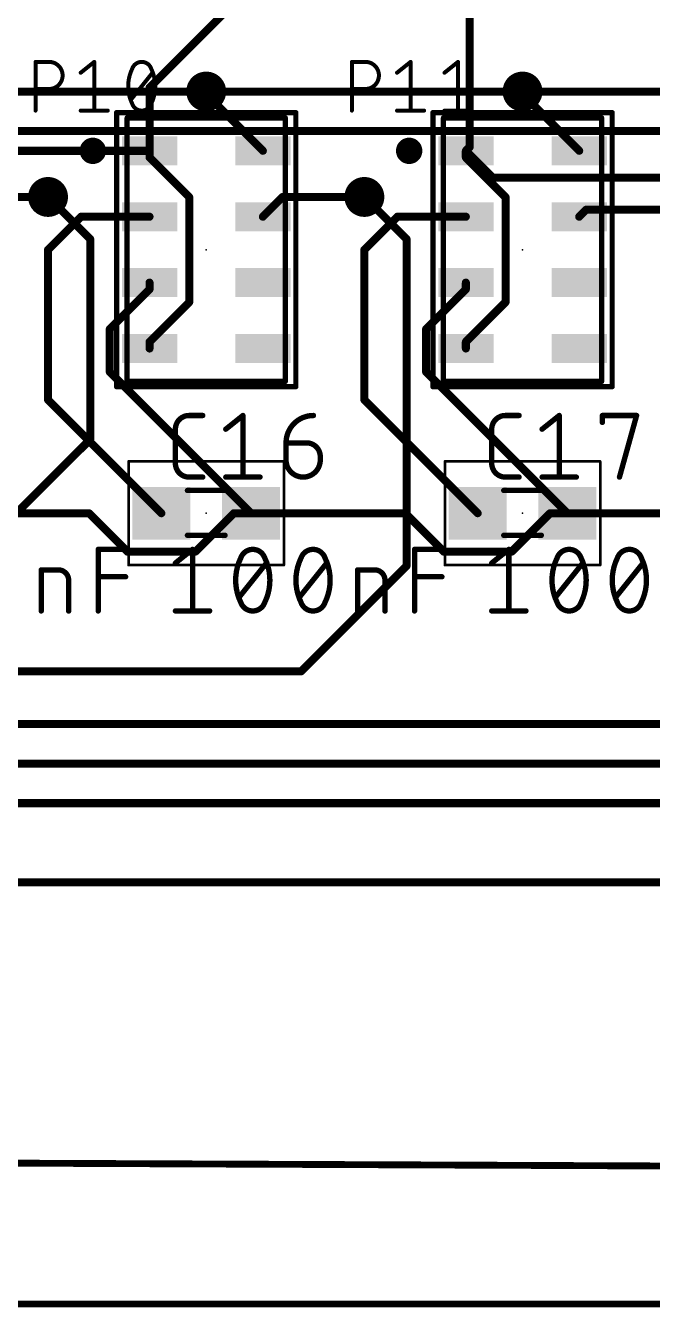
# Model space of a CAD drawing. Extents: x -6 to 135, y -6 to 36.
# Drawn here: x 81.58 to 93.46, y -4.07 to 20.25 of the extents above; entities that cross this region are included whole.
import ezdxf

# ---------------------------------------------------------------- set-up
doc = ezdxf.new("R2010")
doc.units = 0
for name, color, linetype in [('1', 12, 'CONTINUOUS'), ('16', 132, 'CONTINUOUS'), ('18', 110, 'CONTINUOUS'), ('20', 31, 'CONTINUOUS'), ('21', 253, 'CONTINUOUS'), ('23', 53, 'CONTINUOUS'), ('25', 253, 'CONTINUOUS'), ('27', 253, 'CONTINUOUS'), ('39', 12, 'CONTINUOUS'), ('47', 253, 'CONTINUOUS'), ('51', 253, 'CONTINUOUS')]:
    doc.layers.add(name, color=color, linetype=linetype)

# ---------------------------------------------------------------- blocks, each defined once
blk = doc.blocks.new('RECT')
blk.add_solid([(-0.5, -0.5), (0.5, -0.5), (-0.5, 0.5), (0.5, 0.5)])
blk = doc.blocks.new('ROUNDV')
at = {"const_width": 0.5}
blk.add_lwpolyline([(0, -0.25, 1), (0, 0.25, 1), (0, -0.25)], format="xyb", dxfattribs=at)

msp = doc.modelspace()

# ---------------------------------------------------------------- linework, layer by layer
at = {"layer": '1', "const_width": 0.1524}
for points in [[(86, 21.15), (83.925, 19.075)], [(90, 21.15), (90, 17.95)], [(83.925, 19.075), (83.925, 17.875)], [(85, 18.95), (85, 19)], [(86.075, 17.875), (85, 18.95)], [(91, 18.95), (91, 19)], [(92.075, 17.875), (91, 18.95)], [(90, 17.95), (89.925, 17.875)], [(83.925, 17.875), (81.1983, 17.875)], [(83.925, 17.875), (83.925, 17.7483)], [(83.925, 17.7483), (84.6786, 16.9947)], [(89.925, 17.875), (89.925, 17.7483)], [(89.925, 17.875), (90.433, 17.367)], [(89.925, 17.7483), (90.6786, 16.9947)], [(95.417, 17.367), (90.433, 17.367)], [(80.45, 17), (82, 17)], [(84.6786, 16.9947), (84.6786, 15.0053)], [(86.075, 16.625), (86.45, 17)], [(86.45, 17), (88, 17)], [(90.6786, 16.9947), (90.6786, 15.0053)], [(92.075, 16.625), (92.2102, 16.7602)], [(92.2102, 16.7602), (93.9021, 16.7602)], [(82, 16), (82.625, 16.625)], [(82.625, 16.625), (83.925, 16.625)], [(88, 16), (88.625, 16.625)], [(88.625, 16.625), (89.925, 16.625)], [(82, 13.15), (82, 16)], [(88, 13.15), (88, 16)], [(83.1714, 14.4947), (83.925, 15.2483)], [(83.925, 15.2483), (83.925, 15.375)], [(89.1714, 14.4947), (89.925, 15.2483)], [(89.925, 15.2483), (89.925, 15.375)], [(84.6786, 15.0053), (83.925, 14.2517)], [(90.6786, 15.0053), (89.925, 14.2517)], [(83.1714, 13.6786), (83.1714, 14.4947)], [(89.1714, 13.6786), (89.1714, 14.4947)], [(83.925, 14.2517), (83.925, 14.125)], [(89.925, 14.2517), (89.925, 14.125)], [(85.85, 11), (83.1714, 13.6786)], [(91.85, 11), (89.1714, 13.6786)], [(84.15, 11), (82, 13.15)], [(90.15, 11), (88, 13.15)], [(82.7767, 11), (79.85, 11)], [(83.5053, 10.2714), (82.7767, 11)], [(85.5233, 11), (84.7947, 10.2714)], [(85.85, 11), (85.5233, 11)], [(88.7767, 11), (85.85, 11)], [(89.5053, 10.2714), (88.7767, 11)], [(91.5233, 11), (90.7947, 10.2714)], [(91.85, 11), (91.5233, 11)], [(94.7767, 11), (91.85, 11)], [(84.7947, 10.2714), (83.5053, 10.2714)], [(90.7947, 10.2714), (89.5053, 10.2714)], [(30, 4), (121, 4)]]:
    msp.add_lwpolyline(points, dxfattribs=at)
at = {"layer": '1', "const_width": 0.0762}
for points in [[(83.9631, 19.075, 1), (83.8869, 19.075)], [(83.8981, 19.1019, 1), (83.9519, 19.0481)], [(85.0381, 19, 1), (84.9619, 19)], [(84.9619, 18.95, 1), (85.0381, 18.95)], [(85.0269, 18.9769, 1), (84.9731, 18.9231)], [(91.0381, 19, 1), (90.9619, 19)], [(90.9619, 18.95, 1), (91.0381, 18.95)], [(91.0269, 18.9769, 1), (90.9731, 18.9231)], [(90.0269, 17.9231, 1), (89.9731, 17.9769)], [(83.9631, 17.875, 1), (83.8869, 17.875)], [(83.8869, 17.875, 1), (83.9631, 17.875)], [(83.9519, 17.7752, 1), (83.8981, 17.7213)], [(83.8869, 17.7483, 1), (83.9631, 17.7483)], [(83.925, 17.8369, 1), (83.925, 17.9131)], [(86.0481, 17.8481, 1), (86.1019, 17.9019)], [(89.9631, 17.875, 1), (89.8869, 17.875)], [(89.9519, 17.7752, 1), (89.8981, 17.7213)], [(89.8869, 17.7483, 1), (89.9631, 17.7483)], [(89.9519, 17.9019, 1), (89.8981, 17.8481)], [(89.8981, 17.9019, 1), (89.9519, 17.8481)], [(89.9619, 17.95, 1), (90.0381, 17.95)], [(92.0481, 17.8481, 1), (92.1019, 17.9019)], [(90.433, 17.4051, 1), (90.433, 17.3289)], [(90.4061, 17.3401, 1), (90.4599, 17.3939)], [(82, 16.9619, 1), (82, 17.0381)], [(84.7167, 16.9947, 1), (84.6405, 16.9947)], [(84.6517, 16.9677, 1), (84.7055, 17.0216)], [(86.45, 17.0381, 1), (86.45, 16.9619)], [(86.4769, 16.9731, 1), (86.4231, 17.0269)], [(88, 16.9619, 1), (88, 17.0381)], [(90.7167, 16.9947, 1), (90.6405, 16.9947)], [(90.6517, 16.9677, 1), (90.7055, 17.0216)], [(92.2102, 16.7983, 1), (92.2102, 16.7221)], [(92.2371, 16.7333, 1), (92.1833, 16.7871)], [(82.625, 16.6631, 1), (82.625, 16.5869)], [(82.6519, 16.5981, 1), (82.5981, 16.6519)], [(83.925, 16.5869, 1), (83.925, 16.6631)], [(86.0481, 16.6519, 1), (86.1019, 16.5981)], [(88.625, 16.6631, 1), (88.625, 16.5869)], [(88.6519, 16.5981, 1), (88.5981, 16.6519)], [(89.925, 16.5869, 1), (89.925, 16.6631)], [(92.0481, 16.6519, 1), (92.1019, 16.5981)], [(82.0381, 16, 1), (81.9619, 16)], [(81.9731, 16.0269, 1), (82.0269, 15.9731)], [(88.0381, 16, 1), (87.9619, 16)], [(87.9731, 16.0269, 1), (88.0269, 15.9731)], [(83.9631, 15.375, 1), (83.8869, 15.375)], [(83.9519, 15.2213, 1), (83.8981, 15.2752)], [(89.9631, 15.375, 1), (89.8869, 15.375)], [(89.9519, 15.2213, 1), (89.8981, 15.2752)], [(83.8869, 15.2483, 1), (83.9631, 15.2483)], [(84.7055, 14.9784, 1), (84.6517, 15.0323)], [(89.8869, 15.2483, 1), (89.9631, 15.2483)], [(90.7055, 14.9784, 1), (90.6517, 15.0323)], [(84.6405, 15.0053, 1), (84.7167, 15.0053)], [(90.6405, 15.0053, 1), (90.7167, 15.0053)], [(83.2095, 14.4947, 1), (83.1333, 14.4947)], [(83.1445, 14.5216, 1), (83.1983, 14.4677)], [(89.2095, 14.4947, 1), (89.1333, 14.4947)], [(89.1445, 14.5216, 1), (89.1983, 14.4677)], [(83.9631, 14.2517, 1), (83.8869, 14.2517)], [(83.8981, 14.2787, 1), (83.9519, 14.2248)], [(83.8869, 14.125, 1), (83.9631, 14.125)], [(89.9631, 14.2517, 1), (89.8869, 14.2517)], [(89.8981, 14.2787, 1), (89.9519, 14.2248)], [(89.8869, 14.125, 1), (89.9631, 14.125)], [(83.1333, 13.6786, 1), (83.2095, 13.6786)], [(83.1983, 13.7055, 1), (83.1445, 13.6517)], [(89.1333, 13.6786, 1), (89.2095, 13.6786)], [(89.1983, 13.7055, 1), (89.1445, 13.6517)], [(81.9619, 13.15, 1), (82.0381, 13.15)], [(82.0269, 13.1769, 1), (81.9731, 13.1231)], [(87.9619, 13.15, 1), (88.0381, 13.15)], [(88.0269, 13.1769, 1), (87.9731, 13.1231)], [(82.8037, 11.0269, 1), (82.7498, 10.9731)], [(82.7767, 10.9619, 1), (82.7767, 11.0381)], [(84.1231, 10.9731, 1), (84.1769, 11.0269)], [(85.5233, 11.0381, 1), (85.5233, 10.9619)], [(85.5502, 10.9731, 1), (85.4963, 11.0269)], [(85.85, 11.0381, 1), (85.85, 10.9619)], [(85.8231, 10.9731, 1), (85.8769, 11.0269)], [(85.85, 10.9619, 1), (85.85, 11.0381)], [(88.8037, 11.0269, 1), (88.7498, 10.9731)], [(88.7767, 10.9619, 1), (88.7767, 11.0381)], [(90.1231, 10.9731, 1), (90.1769, 11.0269)], [(91.5233, 11.0381, 1), (91.5233, 10.9619)], [(91.5502, 10.9731, 1), (91.4963, 11.0269)], [(91.85, 11.0381, 1), (91.85, 10.9619)], [(91.8231, 10.9731, 1), (91.8769, 11.0269)], [(91.85, 10.9619, 1), (91.85, 11.0381)], [(83.5053, 10.3095, 1), (83.5053, 10.2333)], [(83.4784, 10.2445, 1), (83.5323, 10.2983)], [(84.7677, 10.2983, 1), (84.8216, 10.2445)], [(84.7947, 10.2333, 1), (84.7947, 10.3095)], [(89.5053, 10.3095, 1), (89.5053, 10.2333)], [(89.4784, 10.2445, 1), (89.5323, 10.2983)], [(90.7677, 10.2983, 1), (90.8216, 10.2445)], [(90.7947, 10.2333, 1), (90.7947, 10.3095)]]:
    msp.add_lwpolyline(points, format="xyb", dxfattribs=at)
at = {"layer": '16', "const_width": 0.1524}
for points in [[(79, 19), (85, 19)], [(85, 19), (91, 19)], [(91, 19), (97, 19)], [(27.702, 18.25), (116.5, 18.25)], [(82, 17), (82.8, 16.2)], [(88, 17), (88.8, 16.2)], [(82.8, 16.2), (82.8, 12.4)], [(88.8, 16.2), (88.8, 10)], [(82.8, 12.4), (79.4, 9)], [(88.8, 10), (86.8, 8)], [(86.8, 8), (15.25, 8)], [(95, 7), (18.4746, 7)], [(20.25, 6.25), (98.4452, 6.25)], [(18.75, 5.5), (104, 5.5)], [(30, 4), (121, 4)]]:
    msp.add_lwpolyline(points, dxfattribs=at)
at = {"layer": '16', "const_width": 0.0762}
for points in [[(85, 19.0381, 1), (85, 18.9619)], [(85, 18.9619, 1), (85, 19.0381)], [(91, 19.0381, 1), (91, 18.9619)], [(91, 18.9619, 1), (91, 19.0381)], [(82.0269, 17.0269, 1), (81.9731, 16.9731)], [(88.0269, 17.0269, 1), (87.9731, 16.9731)], [(82.8381, 16.2, 1), (82.7619, 16.2)], [(82.7731, 16.1731, 1), (82.8269, 16.2269)], [(88.8381, 16.2, 1), (88.7619, 16.2)], [(88.7731, 16.1731, 1), (88.8269, 16.2269)], [(82.7619, 12.4, 1), (82.8381, 12.4)], [(82.8269, 12.3731, 1), (82.7731, 12.4269)], [(88.7619, 10, 1), (88.8381, 10)], [(88.8269, 9.9731, 1), (88.7731, 10.0269)], [(86.7731, 8.0269, 1), (86.8269, 7.9731)], [(86.8, 7.9619, 1), (86.8, 8.0381)]]:
    msp.add_lwpolyline(points, format="xyb", dxfattribs=at)
at = {"layer": '20'}
msp.add_line((119, 4), (32, 4), dxfattribs=at)
at = {"layer": '21', "const_width": 0.25}
for points in [[(82.85, 17.75, 1), (82.85, 18, 1), (82.85, 17.75)], [(88.85, 17.75, 1), (88.85, 18, 1), (88.85, 17.75)]]:
    msp.add_lwpolyline(points, format="xyb", dxfattribs=at)
at = {"layer": '23'}
for p in [(85, 16), (91, 16), (85, 11), (91, 11)]:
    msp.add_point(p, dxfattribs=at)
at = {"layer": '25'}
for points, const_width in [([(81.7631, 18.6381), (81.7631, 19.5619)], 0.0762), ([(81.7631, 19.5619), (82.0197, 19.5619)], 0.0762), ([(82.6201, 19.3566), (82.8767, 19.5619)], 0.0762), ([(82.8767, 19.5619), (82.8767, 18.6381)], 0.0762), ([(87.7631, 18.6381), (87.7631, 19.5619)], 0.0762), ([(87.7631, 19.5619), (88.0197, 19.5619)], 0.0762), ([(88.6201, 19.3566), (88.8767, 19.5619)], 0.0762), ([(88.8767, 19.5619), (88.8767, 18.6381)], 0.0762), ([(89.5201, 19.3566), (89.7767, 19.5619)], 0.0762), ([(89.7767, 19.5619), (89.7767, 18.6381)], 0.0762), ([(83.5714, 18.8434), (83.982, 19.3566)], 0.0762), ([(82.0197, 19.0487), (81.7631, 19.0487)], 0.0762), ([(88.0197, 19.0487), (87.7631, 19.0487)], 0.0762), ([(82.6201, 18.6381), (83.1333, 18.6381)], 0.0762), ([(88.6201, 18.6381), (89.1333, 18.6381)], 0.0762), ([(89.5201, 18.6381), (90.0333, 18.6381)], 0.0762), ([(84.6754, 12.8542), (84.9351, 12.8542)], 0.1016), ([(85.3716, 12.5946), (85.6962, 12.8542)], 0.1016), ([(85.6962, 12.8542), (85.6962, 11.6858)], 0.1016), ([(90.6754, 12.8542), (90.9351, 12.8542)], 0.1016), ([(91.3716, 12.5946), (91.6962, 12.8542)], 0.1016), ([(91.6962, 12.8542), (91.6962, 11.6858)], 0.1016), ([(92.5146, 12.7244), (92.5146, 12.8542)], 0.1016), ([(92.5146, 12.8542), (93.1637, 12.8542)], 0.1016), ([(93.1637, 12.8542), (92.8392, 11.6858)], 0.1016), ([(84.4158, 11.9454), (84.4158, 12.5946)], 0.1016), ([(90.4158, 11.9454), (90.4158, 12.5946)], 0.1016), ([(86.5146, 12.3349), (86.9041, 12.3349)], 0.1016), ([(86.5146, 12.0104), (86.5146, 12.3349)], 0.1016), ([(87.1637, 12.0753), (87.1637, 12.0104)], 0.1016), ([(84.9351, 11.6858), (84.6754, 11.6858)], 0.1016), ([(85.3716, 11.6858), (86.0207, 11.6858)], 0.1016), ([(90.9351, 11.6858), (90.6754, 11.6858)], 0.1016), ([(91.3716, 11.6858), (92.0207, 11.6858)], 0.1016)]:
    msp.add_lwpolyline(points, dxfattribs=dict(at, const_width=const_width))
for points, const_width in [([(81.7631, 19.581, 1), (81.7631, 19.5429)], 0.0381), ([(81.7822, 19.5619, 1), (81.7441, 19.5619)], 0.0381), ([(82.0197, 19.0487, 1), (82.0197, 19.5619)], 0.0762), ([(82.0197, 19.581, 1), (82.0197, 19.5429)], 0.0381), ([(82.0197, 19.5429, 1), (82.0197, 19.581)], 0.0381), ([(82.8957, 19.5619, 1), (82.8576, 19.5619)], 0.0381), ([(82.8886, 19.547, 1), (82.8648, 19.5768)], 0.0381), ([(83.5971, 19.4336, 0.1139), (83.5201, 19.1)], 0.0762), ([(83.579, 19.4398, 1), (83.6151, 19.4274)], 0.0381), ([(83.7767, 19.5619, 0.3205), (83.5971, 19.4336)], 0.0762), ([(83.6142, 19.4252, 1), (83.5799, 19.4419)], 0.0381), ([(83.9563, 19.4336, 0.3205), (83.7767, 19.5619)], 0.0762), ([(83.7767, 19.5809, 1), (83.7767, 19.5429)], 0.0381), ([(83.7767, 19.5429, 1), (83.7767, 19.5809)], 0.0381), ([(84.0333, 19.1, 0.1139), (83.9563, 19.4336)], 0.0762), ([(83.9734, 19.4419, 1), (83.9392, 19.4252)], 0.0381), ([(83.9383, 19.4274, 1), (83.9743, 19.4398)], 0.0381), ([(87.7631, 19.581, 1), (87.7631, 19.5429)], 0.0381), ([(87.7822, 19.5619, 1), (87.7441, 19.5619)], 0.0381), ([(88.0197, 19.0487, 1), (88.0197, 19.5619)], 0.0762), ([(88.0197, 19.581, 1), (88.0197, 19.5429)], 0.0381), ([(88.0197, 19.5429, 1), (88.0197, 19.581)], 0.0381), ([(88.8957, 19.5619, 1), (88.8576, 19.5619)], 0.0381), ([(88.8886, 19.547, 1), (88.8648, 19.5768)], 0.0381), ([(89.7957, 19.5619, 1), (89.7576, 19.5619)], 0.0381), ([(89.7886, 19.547, 1), (89.7648, 19.5768)], 0.0381), ([(82.6082, 19.3715, 1), (82.632, 19.3417)], 0.0381), ([(83.9969, 19.3447, 1), (83.9671, 19.3685)], 0.0381), ([(88.6082, 19.3715, 1), (88.632, 19.3417)], 0.0381), ([(89.5082, 19.3715, 1), (89.532, 19.3417)], 0.0381), ([(81.7631, 19.0677, 1), (81.7631, 19.0296)], 0.0381), ([(82.0197, 19.0677, 1), (82.0197, 19.0296)], 0.0381), ([(82.0197, 19.0296, 1), (82.0197, 19.0677)], 0.0381), ([(83.5201, 19.1, 0.1139), (83.5971, 18.7664)], 0.0762), ([(83.5391, 19.1, 1), (83.501, 19.1)], 0.0381), ([(83.501, 19.1, 1), (83.5391, 19.1)], 0.0381), ([(83.9563, 18.7664, 0.1139), (84.0333, 19.1)], 0.0762), ([(84.0523, 19.1, 1), (84.0143, 19.1)], 0.0381), ([(84.0143, 19.1, 1), (84.0523, 19.1)], 0.0381), ([(87.7631, 19.0677, 1), (87.7631, 19.0296)], 0.0381), ([(88.0197, 19.0677, 1), (88.0197, 19.0296)], 0.0381), ([(88.0197, 19.0296, 1), (88.0197, 19.0677)], 0.0381), ([(83.5565, 18.8553, 1), (83.5863, 18.8315)], 0.0381), ([(83.6151, 18.7726, 1), (83.579, 18.7602)], 0.0381), ([(83.5971, 18.7664, 0.3205), (83.7767, 18.6381)], 0.0762), ([(83.5799, 18.7581, 1), (83.6142, 18.7748)], 0.0381), ([(83.7767, 18.6381, 0.3205), (83.9563, 18.7664)], 0.0762), ([(83.9392, 18.7748, 1), (83.9734, 18.7581)], 0.0381), ([(83.9743, 18.7602, 1), (83.9383, 18.7726)], 0.0381), ([(81.7441, 18.6381, 1), (81.7822, 18.6381)], 0.0381), ([(82.6201, 18.6572, 1), (82.6201, 18.6191)], 0.0381), ([(82.8576, 18.6381, 1), (82.8957, 18.6381)], 0.0381), ([(83.1333, 18.6191, 1), (83.1333, 18.6572)], 0.0381), ([(83.7767, 18.6572, 1), (83.7767, 18.6191)], 0.0381), ([(83.7767, 18.6191, 1), (83.7767, 18.6572)], 0.0381), ([(87.7441, 18.6381, 1), (87.7822, 18.6381)], 0.0381), ([(88.6201, 18.6572, 1), (88.6201, 18.6191)], 0.0381), ([(88.8576, 18.6381, 1), (88.8957, 18.6381)], 0.0381), ([(89.1333, 18.6191, 1), (89.1333, 18.6572)], 0.0381), ([(89.5201, 18.6572, 1), (89.5201, 18.6191)], 0.0381), ([(89.7576, 18.6381, 1), (89.7957, 18.6381)], 0.0381), ([(90.0333, 18.6191, 1), (90.0333, 18.6572)], 0.0381), ([(84.6754, 12.8542, 0.4142), (84.4158, 12.5946)], 0.1016), ([(84.6754, 12.8796, 1), (84.6754, 12.8288)], 0.0508), ([(84.6754, 12.8288, 1), (84.6754, 12.8796)], 0.0508), ([(84.9351, 12.8288, 1), (84.9351, 12.8796)], 0.0508), ([(85.7216, 12.8542, 1), (85.6708, 12.8542)], 0.0508), ([(85.712, 12.8344, 1), (85.6803, 12.874)], 0.0508), ([(87.0339, 12.8542, 0.4142), (86.5146, 12.3349)], 0.1016), ([(87.0339, 12.8288, 1), (87.0339, 12.8796)], 0.0508), ([(90.6754, 12.8542, 0.4142), (90.4158, 12.5946)], 0.1016), ([(90.6754, 12.8796, 1), (90.6754, 12.8288)], 0.0508), ([(90.6754, 12.8288, 1), (90.6754, 12.8796)], 0.0508), ([(90.9351, 12.8288, 1), (90.9351, 12.8796)], 0.0508), ([(91.7216, 12.8542, 1), (91.6708, 12.8542)], 0.0508), ([(91.712, 12.8344, 1), (91.6803, 12.874)], 0.0508), ([(92.54, 12.8542, 1), (92.4892, 12.8542)], 0.0508), ([(92.5146, 12.8796, 1), (92.5146, 12.8288)], 0.0508), ([(93.1882, 12.8474, 1), (93.1393, 12.861)], 0.0508), ([(93.1637, 12.8288, 1), (93.1637, 12.8796)], 0.0508), ([(84.4412, 12.5946, 1), (84.3904, 12.5946)], 0.0508), ([(90.4412, 12.5946, 1), (90.3904, 12.5946)], 0.0508), ([(92.4892, 12.7244, 1), (92.54, 12.7244)], 0.0508), ([(84.3904, 12.5946, 1), (84.4412, 12.5946)], 0.0508), ([(85.3558, 12.6144, 1), (85.3875, 12.5747)], 0.0508), ([(90.3904, 12.5946, 1), (90.4412, 12.5946)], 0.0508), ([(91.3558, 12.6144, 1), (91.3875, 12.5747)], 0.0508), ([(86.5146, 12.3603, 1), (86.5146, 12.3095)], 0.0508), ([(86.54, 12.3349, 1), (86.4892, 12.3349)], 0.0508), ([(86.4892, 12.3349, 1), (86.54, 12.3349)], 0.0508), ([(87.1637, 12.0753, 0.4142), (86.9041, 12.3349)], 0.1016), ([(86.9041, 12.3603, 1), (86.9041, 12.3095)], 0.0508), ([(86.9041, 12.3095, 1), (86.9041, 12.3603)], 0.0508), ([(84.4158, 11.9454, 0.4142), (84.6754, 11.6858)], 0.1016), ([(84.4412, 11.9454, 1), (84.3904, 11.9454)], 0.0508), ([(84.3904, 11.9454, 1), (84.4412, 11.9454)], 0.0508), ([(86.5146, 12.0104, 1), (87.1637, 12.0104)], 0.1016), ([(86.54, 12.0104, 1), (86.4892, 12.0104)], 0.0508), ([(86.4892, 12.0104, 1), (86.54, 12.0104)], 0.0508), ([(87.1891, 12.0753, 1), (87.1383, 12.0753)], 0.0508), ([(87.1383, 12.0753, 1), (87.1891, 12.0753)], 0.0508), ([(87.1891, 12.0104, 1), (87.1383, 12.0104)], 0.0508), ([(87.1383, 12.0104, 1), (87.1891, 12.0104)], 0.0508), ([(90.4158, 11.9454, 0.4142), (90.6754, 11.6858)], 0.1016), ([(90.4412, 11.9454, 1), (90.3904, 11.9454)], 0.0508), ([(90.3904, 11.9454, 1), (90.4412, 11.9454)], 0.0508), ([(84.6754, 11.7112, 1), (84.6754, 11.6604)], 0.0508), ([(84.6754, 11.6604, 1), (84.6754, 11.7112)], 0.0508), ([(84.9351, 11.6604, 1), (84.9351, 11.7112)], 0.0508), ([(85.3716, 11.7112, 1), (85.3716, 11.6604)], 0.0508), ([(85.6708, 11.6858, 1), (85.7216, 11.6858)], 0.0508), ([(86.0207, 11.6604, 1), (86.0207, 11.7112)], 0.0508), ([(90.6754, 11.7112, 1), (90.6754, 11.6604)], 0.0508), ([(90.6754, 11.6604, 1), (90.6754, 11.7112)], 0.0508), ([(90.9351, 11.6604, 1), (90.9351, 11.7112)], 0.0508), ([(91.3716, 11.7112, 1), (91.3716, 11.6604)], 0.0508), ([(91.6708, 11.6858, 1), (91.7216, 11.6858)], 0.0508), ([(92.0207, 11.6604, 1), (92.0207, 11.7112)], 0.0508), ([(92.8147, 11.6926, 1), (92.8636, 11.679)], 0.0508)]:
    msp.add_lwpolyline(points, format="xyb", dxfattribs=dict(at, const_width=const_width))
at = {"layer": '27', "const_width": 0.1016}
for points in [[(82.952, 9.1458), (82.952, 10.3142)], [(82.952, 10.3142), (83.4712, 10.3142)], [(84.4158, 10.0546), (84.7404, 10.3142)], [(84.7404, 10.3142), (84.7404, 9.1458)], [(88.952, 9.1458), (88.952, 10.3142)], [(88.952, 10.3142), (89.4712, 10.3142)], [(90.4158, 10.0546), (90.7404, 10.3142)], [(90.7404, 10.3142), (90.7404, 9.1458)], [(81.8716, 9.1458), (81.8716, 9.9247)], [(81.8716, 9.9247), (82.1962, 9.9247)], [(85.6237, 9.4054), (86.143, 10.0546)], [(86.7667, 9.4054), (87.286, 10.0546)], [(87.8716, 9.1458), (87.8716, 9.9247)], [(87.8716, 9.9247), (88.1962, 9.9247)], [(91.6237, 9.4054), (92.143, 10.0546)], [(92.7667, 9.4054), (93.286, 10.0546)], [(82.3909, 9.73), (82.3909, 9.1458)], [(82.952, 9.7949), (83.4712, 9.7949)], [(88.3909, 9.73), (88.3909, 9.1458)], [(88.952, 9.7949), (89.4712, 9.7949)], [(84.4158, 9.1458), (85.0649, 9.1458)], [(90.4158, 9.1458), (91.0649, 9.1458)]]:
    msp.add_lwpolyline(points, dxfattribs=at)
at = {"layer": '27'}
for points, const_width in [([(82.9774, 10.3142, 1), (82.9266, 10.3142)], 0.0508), ([(82.952, 10.3396, 1), (82.952, 10.2888)], 0.0508), ([(83.4712, 10.2888, 1), (83.4712, 10.3396)], 0.0508), ([(84.7658, 10.3142, 1), (84.715, 10.3142)], 0.0508), ([(84.7562, 10.2944, 1), (84.7245, 10.334)], 0.0508), ([(85.8834, 10.3142, 0.3205), (85.6562, 10.1519)], 0.1016), ([(85.8833, 10.3396, 1), (85.8834, 10.2888)], 0.0508), ([(86.1105, 10.1519, 0.3205), (85.8834, 10.3142)], 0.1016), ([(85.8833, 10.2888, 1), (85.8834, 10.3396)], 0.0508), ([(87.0263, 10.3142, 0.3205), (86.7992, 10.1519)], 0.1016), ([(87.2535, 10.1519, 0.3205), (87.0263, 10.3142)], 0.1016), ([(87.0263, 10.3396, 1), (87.0263, 10.2888)], 0.0508), ([(87.0263, 10.2888, 1), (87.0263, 10.3396)], 0.0508), ([(88.9774, 10.3142, 1), (88.9266, 10.3142)], 0.0508), ([(88.952, 10.3396, 1), (88.952, 10.2888)], 0.0508), ([(89.4712, 10.2888, 1), (89.4712, 10.3396)], 0.0508), ([(90.7658, 10.3142, 1), (90.715, 10.3142)], 0.0508), ([(90.7562, 10.2944, 1), (90.7245, 10.334)], 0.0508), ([(91.8834, 10.3142, 0.3205), (91.6562, 10.1519)], 0.1016), ([(91.8833, 10.3396, 1), (91.8834, 10.2888)], 0.0508), ([(92.1105, 10.1519, 0.3205), (91.8834, 10.3142)], 0.1016), ([(91.8833, 10.2888, 1), (91.8834, 10.3396)], 0.0508), ([(93.0263, 10.3142, 0.3205), (92.7992, 10.1519)], 0.1016), ([(93.2535, 10.1519, 0.3205), (93.0263, 10.3142)], 0.1016), ([(93.0263, 10.3396, 1), (93.0263, 10.2888)], 0.0508), ([(93.0263, 10.2888, 1), (93.0263, 10.3396)], 0.0508), ([(81.897, 9.9247, 1), (81.8462, 9.9247)], 0.0508), ([(81.8716, 9.9501, 1), (81.8716, 9.8993)], 0.0508), ([(82.3909, 9.73, 0.4142), (82.1962, 9.9247)], 0.1016), ([(82.1962, 9.9501, 1), (82.1962, 9.8993)], 0.0508), ([(82.1962, 9.8993, 1), (82.1962, 9.9501)], 0.0508), ([(84.3999, 10.0744, 1), (84.4317, 10.0347)], 0.0508), ([(85.6562, 10.1519, 0.1139), (85.5588, 9.73)], 0.1016), ([(85.6321, 10.1602, 1), (85.6802, 10.1437)], 0.0508), ([(85.679, 10.1408, 1), (85.6333, 10.1631)], 0.0508), ([(86.1334, 10.1631, 1), (86.0877, 10.1408)], 0.0508), ([(86.2079, 9.73, 0.1139), (86.1105, 10.1519)], 0.1016), ([(86.0865, 10.1437, 1), (86.1346, 10.1602)], 0.0508), ([(86.1628, 10.0387, 1), (86.1232, 10.0704)], 0.0508), ([(86.7992, 10.1519, 0.1139), (86.7018, 9.73)], 0.1016), ([(86.7751, 10.1602, 1), (86.8232, 10.1437)], 0.0508), ([(86.822, 10.1408, 1), (86.7763, 10.1631)], 0.0508), ([(87.2764, 10.1631, 1), (87.2307, 10.1408)], 0.0508), ([(87.3509, 9.73, 0.1139), (87.2535, 10.1519)], 0.1016), ([(87.2295, 10.1437, 1), (87.2776, 10.1602)], 0.0508), ([(87.3058, 10.0387, 1), (87.2662, 10.0704)], 0.0508), ([(87.897, 9.9247, 1), (87.8462, 9.9247)], 0.0508), ([(87.8716, 9.9501, 1), (87.8716, 9.8993)], 0.0508), ([(88.3909, 9.73, 0.4142), (88.1962, 9.9247)], 0.1016), ([(88.1962, 9.9501, 1), (88.1962, 9.8993)], 0.0508), ([(88.1962, 9.8993, 1), (88.1962, 9.9501)], 0.0508), ([(90.3999, 10.0744, 1), (90.4317, 10.0347)], 0.0508), ([(91.6562, 10.1519, 0.1139), (91.5588, 9.73)], 0.1016), ([(91.6321, 10.1602, 1), (91.6802, 10.1437)], 0.0508), ([(91.679, 10.1408, 1), (91.6333, 10.1631)], 0.0508), ([(92.1334, 10.1631, 1), (92.0877, 10.1408)], 0.0508), ([(92.2079, 9.73, 0.1139), (92.1105, 10.1519)], 0.1016), ([(92.0865, 10.1437, 1), (92.1346, 10.1602)], 0.0508), ([(92.1628, 10.0387, 1), (92.1232, 10.0704)], 0.0508), ([(92.7992, 10.1519, 0.1139), (92.7018, 9.73)], 0.1016), ([(92.7751, 10.1602, 1), (92.8232, 10.1437)], 0.0508), ([(92.822, 10.1408, 1), (92.7763, 10.1631)], 0.0508), ([(93.2764, 10.1631, 1), (93.2307, 10.1408)], 0.0508), ([(93.3509, 9.73, 0.1139), (93.2535, 10.1519)], 0.1016), ([(93.2295, 10.1437, 1), (93.2776, 10.1602)], 0.0508), ([(93.3058, 10.0387, 1), (93.2662, 10.0704)], 0.0508), ([(82.4163, 9.73, 1), (82.3655, 9.73)], 0.0508), ([(82.3655, 9.73, 1), (82.4163, 9.73)], 0.0508), ([(82.952, 9.8203, 1), (82.952, 9.7695)], 0.0508), ([(83.4712, 9.7695, 1), (83.4712, 9.8203)], 0.0508), ([(85.5588, 9.73, 0.1139), (85.6562, 9.3081)], 0.1016), ([(85.5842, 9.73, 1), (85.5334, 9.73)], 0.0508), ([(85.5334, 9.73, 1), (85.5842, 9.73)], 0.0508), ([(86.1105, 9.3081, 0.1139), (86.2079, 9.73)], 0.1016), ([(86.2333, 9.73, 1), (86.1825, 9.73)], 0.0508), ([(86.1825, 9.73, 1), (86.2333, 9.73)], 0.0508), ([(86.7018, 9.73, 0.1139), (86.7992, 9.3081)], 0.1016), ([(86.7272, 9.73, 1), (86.6764, 9.73)], 0.0508), ([(86.6764, 9.73, 1), (86.7272, 9.73)], 0.0508), ([(87.2535, 9.3081, 0.1139), (87.3509, 9.73)], 0.1016), ([(87.3763, 9.73, 1), (87.3255, 9.73)], 0.0508), ([(87.3255, 9.73, 1), (87.3763, 9.73)], 0.0508), ([(88.4163, 9.73, 1), (88.3655, 9.73)], 0.0508), ([(88.3655, 9.73, 1), (88.4163, 9.73)], 0.0508), ([(88.952, 9.8203, 1), (88.952, 9.7695)], 0.0508), ([(89.4712, 9.7695, 1), (89.4712, 9.8203)], 0.0508), ([(91.5588, 9.73, 0.1139), (91.6562, 9.3081)], 0.1016), ([(91.5842, 9.73, 1), (91.5334, 9.73)], 0.0508), ([(91.5334, 9.73, 1), (91.5842, 9.73)], 0.0508), ([(92.1105, 9.3081, 0.1139), (92.2079, 9.73)], 0.1016), ([(92.2333, 9.73, 1), (92.1825, 9.73)], 0.0508), ([(92.1825, 9.73, 1), (92.2333, 9.73)], 0.0508), ([(92.7018, 9.73, 0.1139), (92.7992, 9.3081)], 0.1016), ([(92.7272, 9.73, 1), (92.6764, 9.73)], 0.0508), ([(92.6764, 9.73, 1), (92.7272, 9.73)], 0.0508), ([(93.2535, 9.3081, 0.1139), (93.3509, 9.73)], 0.1016), ([(93.3763, 9.73, 1), (93.3255, 9.73)], 0.0508), ([(93.3255, 9.73, 1), (93.3763, 9.73)], 0.0508), ([(85.6039, 9.4213, 1), (85.6435, 9.3896)], 0.0508), ([(85.6802, 9.3163, 1), (85.6321, 9.2998)], 0.0508), ([(85.6562, 9.3081, 0.3205), (85.8834, 9.1458)], 0.1016), ([(85.6333, 9.2969, 1), (85.679, 9.3192)], 0.0508), ([(85.8834, 9.1458, 0.3205), (86.1105, 9.3081)], 0.1016), ([(86.0877, 9.3192, 1), (86.1334, 9.2969)], 0.0508), ([(86.1346, 9.2998, 1), (86.0865, 9.3163)], 0.0508), ([(86.7469, 9.4213, 1), (86.7865, 9.3896)], 0.0508), ([(86.8232, 9.3163, 1), (86.7751, 9.2998)], 0.0508), ([(86.7992, 9.3081, 0.3205), (87.0263, 9.1458)], 0.1016), ([(86.7763, 9.2969, 1), (86.822, 9.3192)], 0.0508), ([(87.0263, 9.1458, 0.3205), (87.2535, 9.3081)], 0.1016), ([(87.2307, 9.3192, 1), (87.2764, 9.2969)], 0.0508), ([(87.2776, 9.2998, 1), (87.2295, 9.3163)], 0.0508), ([(91.6039, 9.4213, 1), (91.6435, 9.3896)], 0.0508), ([(91.6802, 9.3163, 1), (91.6321, 9.2998)], 0.0508), ([(91.6562, 9.3081, 0.3205), (91.8834, 9.1458)], 0.1016), ([(91.6333, 9.2969, 1), (91.679, 9.3192)], 0.0508), ([(91.8834, 9.1458, 0.3205), (92.1105, 9.3081)], 0.1016), ([(92.0877, 9.3192, 1), (92.1334, 9.2969)], 0.0508), ([(92.1346, 9.2998, 1), (92.0865, 9.3163)], 0.0508), ([(92.7469, 9.4213, 1), (92.7865, 9.3896)], 0.0508), ([(92.8232, 9.3163, 1), (92.7751, 9.2998)], 0.0508), ([(92.7992, 9.3081, 0.3205), (93.0263, 9.1458)], 0.1016), ([(92.7763, 9.2969, 1), (92.822, 9.3192)], 0.0508), ([(93.0263, 9.1458, 0.3205), (93.2535, 9.3081)], 0.1016), ([(93.2307, 9.3192, 1), (93.2764, 9.2969)], 0.0508), ([(93.2776, 9.2998, 1), (93.2295, 9.3163)], 0.0508), ([(81.8462, 9.1458, 1), (81.897, 9.1458)], 0.0508), ([(82.3655, 9.1458, 1), (82.4163, 9.1458)], 0.0508), ([(82.9266, 9.1458, 1), (82.9774, 9.1458)], 0.0508), ([(84.4158, 9.1712, 1), (84.4158, 9.1204)], 0.0508), ([(84.715, 9.1458, 1), (84.7658, 9.1458)], 0.0508), ([(85.0649, 9.1204, 1), (85.0649, 9.1712)], 0.0508), ([(85.8833, 9.1712, 1), (85.8834, 9.1204)], 0.0508), ([(85.8833, 9.1204, 1), (85.8834, 9.1712)], 0.0508), ([(87.0263, 9.1712, 1), (87.0263, 9.1204)], 0.0508), ([(87.0263, 9.1204, 1), (87.0263, 9.1712)], 0.0508), ([(87.8462, 9.1458, 1), (87.897, 9.1458)], 0.0508), ([(88.3655, 9.1458, 1), (88.4163, 9.1458)], 0.0508), ([(88.9266, 9.1458, 1), (88.9774, 9.1458)], 0.0508), ([(90.4158, 9.1712, 1), (90.4158, 9.1204)], 0.0508), ([(90.715, 9.1458, 1), (90.7658, 9.1458)], 0.0508), ([(91.0649, 9.1204, 1), (91.0649, 9.1712)], 0.0508), ([(91.8833, 9.1712, 1), (91.8834, 9.1204)], 0.0508), ([(91.8833, 9.1204, 1), (91.8834, 9.1712)], 0.0508), ([(93.0263, 9.1712, 1), (93.0263, 9.1204)], 0.0508), ([(93.0263, 9.1204, 1), (93.0263, 9.1712)], 0.0508)]:
    msp.add_lwpolyline(points, format="xyb", dxfattribs=dict(at, const_width=const_width))
at = {"layer": '39'}
for points, const_width in [([(83.3, 13.4), (83.3, 18.6)], 0.1), ([(83.3, 18.6), (86.7, 18.6)], 0.1), ([(86.7, 18.6), (86.7, 13.4)], 0.1), ([(89.3, 13.4), (89.3, 18.6)], 0.1), ([(89.3, 18.6), (92.7, 18.6)], 0.1), ([(92.7, 18.6), (92.7, 13.4)], 0.1), ([(86.7, 13.4), (83.3, 13.4)], 0.1), ([(92.7, 13.4), (89.3, 13.4)], 0.1), ([(83.527, 11.983), (86.473, 11.983)], 0.0508), ([(83.527, 10.017), (83.527, 11.983)], 0.0508), ([(86.473, 11.983), (86.473, 10.017)], 0.0508), ([(89.527, 11.983), (92.473, 11.983)], 0.0508), ([(89.527, 10.017), (89.527, 11.983)], 0.0508), ([(92.473, 11.983), (92.473, 10.017)], 0.0508), ([(86.473, 10.017), (83.527, 10.017)], 0.0508), ([(92.473, 10.017), (89.527, 10.017)], 0.0508)]:
    msp.add_lwpolyline(points, dxfattribs=dict(at, const_width=const_width))
for points, const_width in [([(83.325, 18.6, 1), (83.275, 18.6)], 0.05), ([(83.3, 18.625, 1), (83.3, 18.575)], 0.05), ([(86.725, 18.6, 1), (86.675, 18.6)], 0.05), ([(86.7, 18.575, 1), (86.7, 18.625)], 0.05), ([(89.325, 18.6, 1), (89.275, 18.6)], 0.05), ([(89.3, 18.625, 1), (89.3, 18.575)], 0.05), ([(92.725, 18.6, 1), (92.675, 18.6)], 0.05), ([(92.7, 18.575, 1), (92.7, 18.625)], 0.05), ([(83.3, 13.425, 1), (83.3, 13.375)], 0.05), ([(83.275, 13.4, 1), (83.325, 13.4)], 0.05), ([(86.675, 13.4, 1), (86.725, 13.4)], 0.05), ([(86.7, 13.375, 1), (86.7, 13.425)], 0.05), ([(89.3, 13.425, 1), (89.3, 13.375)], 0.05), ([(89.275, 13.4, 1), (89.325, 13.4)], 0.05), ([(92.675, 13.4, 1), (92.725, 13.4)], 0.05), ([(92.7, 13.375, 1), (92.7, 13.425)], 0.05), ([(83.527, 11.9957, 1), (83.527, 11.9703)], 0.0254), ([(83.5397, 11.983, 1), (83.5143, 11.983)], 0.0254), ([(86.4857, 11.983, 1), (86.4603, 11.983)], 0.0254), ([(86.473, 11.9703, 1), (86.473, 11.9957)], 0.0254), ([(89.527, 11.9957, 1), (89.527, 11.9703)], 0.0254), ([(89.5397, 11.983, 1), (89.5143, 11.983)], 0.0254), ([(92.4857, 11.983, 1), (92.4603, 11.983)], 0.0254), ([(92.473, 11.9703, 1), (92.473, 11.9957)], 0.0254), ([(83.527, 10.0297, 1), (83.527, 10.0043)], 0.0254), ([(83.5143, 10.017, 1), (83.5397, 10.017)], 0.0254), ([(86.4603, 10.017, 1), (86.4857, 10.017)], 0.0254), ([(86.473, 10.0043, 1), (86.473, 10.0297)], 0.0254), ([(89.527, 10.0297, 1), (89.527, 10.0043)], 0.0254), ([(89.5143, 10.017, 1), (89.5397, 10.017)], 0.0254), ([(92.4603, 10.017, 1), (92.4857, 10.017)], 0.0254), ([(92.473, 10.0043, 1), (92.473, 10.0297)], 0.0254)]:
    msp.add_lwpolyline(points, format="xyb", dxfattribs=dict(at, const_width=const_width))
at = {"layer": '47', "const_width": 0.13}
for points in [[(9.654, -1.0157), (123.924, -1.5152)], [(0.065, -4), (126.935, -4)]]:
    msp.add_lwpolyline(points, dxfattribs=at)
at = {"layer": '51'}
for points, const_width in [([(83.5, 16.5), (83.5, 18.5)], 0.1), ([(83.5, 18.5), (86.5, 18.5)], 0.1), ([(86.5, 13.5), (86.5, 18.5)], 0.1), ([(89.5, 16.5), (89.5, 18.5)], 0.1), ([(89.5, 18.5), (92.5, 18.5)], 0.1), ([(92.5, 13.5), (92.5, 18.5)], 0.1), ([(83.5, 13.5), (83.5, 16.5)], 0.1), ([(89.5, 13.5), (89.5, 16.5)], 0.1), ([(83.5, 13.5), (86.5, 13.5)], 0.1), ([(89.5, 13.5), (92.5, 13.5)], 0.1), ([(84.644, 11.432), (85.356, 11.432)], 0.1016), ([(90.644, 11.432), (91.356, 11.432)], 0.1016), ([(84.644, 10.581), (85.356, 10.581)], 0.1016), ([(90.644, 10.581), (91.356, 10.581)], 0.1016)]:
    msp.add_lwpolyline(points, dxfattribs=dict(at, const_width=const_width))
for points, const_width in [([(83.525, 18.5, 1), (83.475, 18.5)], 0.05), ([(83.5, 18.525, 1), (83.5, 18.475)], 0.05), ([(86.525, 18.5, 1), (86.475, 18.5)], 0.05), ([(86.5, 18.475, 1), (86.5, 18.525)], 0.05), ([(89.525, 18.5, 1), (89.475, 18.5)], 0.05), ([(89.5, 18.525, 1), (89.5, 18.475)], 0.05), ([(92.525, 18.5, 1), (92.475, 18.5)], 0.05), ([(92.5, 18.475, 1), (92.5, 18.525)], 0.05), ([(83.525, 16.5, 1), (83.475, 16.5)], 0.05), ([(89.525, 16.5, 1), (89.475, 16.5)], 0.05), ([(83.475, 16.5, 1), (83.525, 16.5)], 0.05), ([(89.475, 16.5, 1), (89.525, 16.5)], 0.05), ([(83.5, 13.525, 1), (83.5, 13.475)], 0.05), ([(83.475, 13.5, 1), (83.525, 13.5)], 0.05), ([(86.475, 13.5, 1), (86.525, 13.5)], 0.05), ([(86.5, 13.475, 1), (86.5, 13.525)], 0.05), ([(89.5, 13.525, 1), (89.5, 13.475)], 0.05), ([(89.475, 13.5, 1), (89.525, 13.5)], 0.05), ([(92.475, 13.5, 1), (92.525, 13.5)], 0.05), ([(92.5, 13.475, 1), (92.5, 13.525)], 0.05), ([(84.644, 11.4574, 1), (84.644, 11.4066)], 0.0508), ([(85.356, 11.4066, 1), (85.356, 11.4574)], 0.0508), ([(90.644, 11.4574, 1), (90.644, 11.4066)], 0.0508), ([(91.356, 11.4066, 1), (91.356, 11.4574)], 0.0508), ([(84.644, 10.6064, 1), (84.644, 10.5556)], 0.0508), ([(85.356, 10.5556, 1), (85.356, 10.6064)], 0.0508), ([(90.644, 10.6064, 1), (90.644, 10.5556)], 0.0508), ([(91.356, 10.5556, 1), (91.356, 10.6064)], 0.0508)]:
    msp.add_lwpolyline(points, format="xyb", dxfattribs=dict(at, const_width=const_width))

# ---------------------------------------------------------------- block references
at = {"layer": '1', "xscale": 0.55, "yscale": 1.05, "rotation": 270}
for p in [(83.925, 17.875), (86.075, 17.875), (89.925, 17.875), (92.075, 17.875), (83.925, 16.625), (86.075, 16.625), (89.925, 16.625), (92.075, 16.625), (83.925, 15.375), (86.075, 15.375), (89.925, 15.375), (92.075, 15.375), (83.925, 14.125), (86.075, 14.125), (89.925, 14.125), (92.075, 14.125)]:
    msp.add_blockref('RECT', p, dxfattribs=at)
at = {"layer": '1', "xscale": 1.1}
for p in [(84.15, 11), (85.85, 11), (90.15, 11), (91.85, 11)]:
    msp.add_blockref('RECT', p, dxfattribs=at)
at = {"layer": '18', "xscale": 0.7564, "yscale": 0.7564}
for p in [(85, 19), (85, 19), (91, 19), (91, 19), (82, 17), (82, 17), (88, 17), (88, 17)]:
    msp.add_blockref('ROUNDV', p, dxfattribs=at)
at = {"layer": '51', "xscale": 0.5001, "yscale": 0.95}
for p in [(84.4119, 11.0051), (85.5803, 11.0051), (90.4119, 11.0051), (91.5803, 11.0051)]:
    msp.add_blockref('RECT', p, dxfattribs=at)

doc.saveas('drawing.dxf')
